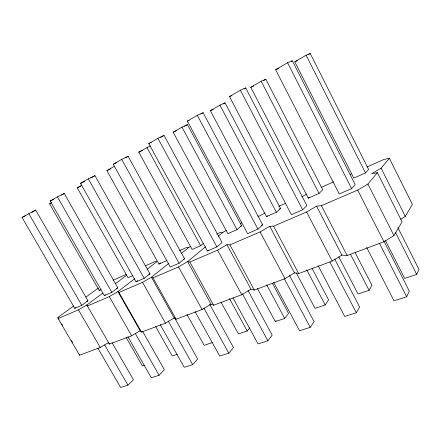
<?xml version="1.0" encoding="UTF-8"?>
<svg xmlns="http://www.w3.org/2000/svg" width="441" height="441" viewBox="0 0 441 441"><rect width="100%" height="100%" fill="white"/><g stroke="black" fill="none" stroke-linecap="round" stroke-linejoin="round"><path stroke-width="0.66" d="M366.614 247.368L393.984 300.812L406.696 296.776L409.265 291.038L384.111 241.503M385.539 240.654L404.7 278.409L416.701 274.407L418.95 269.379L397.931 227.639M318.126 265.686L344.719 316.429L356.345 312.741L359.602 306.991L334.603 258.911M338.749 256.816L358.031 293.982L369.067 290.299L371.939 285.239L355.049 252.445M205.545 246.762L187.618 261.634L211.041 304.163L213.626 305.238L241.784 294.748L250.984 289.197L254.325 290.079L284.985 278.657L294.45 272.907L298.662 273.558L332.183 261.072L341.913 255.124L347.161 255.488L383.951 241.784L393.967 235.615L402.06 221.867L377.364 172.69L371.653 173.743L381.123 168.17L389.353 158.275L412.335 204.409L405.279 216.399L400.632 219.238M273.74 282.472L299.577 330.739L310.243 327.354L314.069 321.627L289.517 275.388M296.148 272.654L315.034 308.331L325.215 304.935L328.606 299.858L312.123 268.514M232.936 297.868L258.051 343.903L267.874 340.788L272.174 335.088L248.002 290.448M257.434 288.48L275.289 321.594L284.71 318.446L288.53 313.38L272.455 283.37M275.289 321.594L276.072 320.579M195.01 311.522L219.728 356.052L228.807 353.175L233.487 347.519L209.679 304.318M220.963 302.024L238.443 333.887L247.186 330.971L249.694 327.939M102.703 293.177L86.827 305.001L87.428 305.982L109.274 296.611L117.885 291.639L118.954 292.46L142.531 282.35L151.384 277.224L152.994 277.863L178.511 266.926L187.618 261.634L189.862 262.059L217.567 250.179L226.933 244.716L229.915 244.887L260.113 231.938L269.749 226.294L273.585 226.161L306.627 211.994L316.55 206.156L321.401 205.66L357.701 190.093L367.915 184.051L377.364 172.69M351.637 188.605L355.198 184.575L292.339 60.803L287.571 62.738L275.631 69.695L339.261 193.952L351.637 188.605L287.571 62.738M365.501 172.922L368.61 169.41L310.266 53.537L306.115 55.224L294.775 61.795L353.792 178.092L365.501 172.922L306.115 55.224M160.188 324.626L184.25 367.298L192.667 364.63L197.667 359.029L174.531 317.724M127.912 336.841L151.313 377.739L159.135 375.263L164.394 369.718L142.553 331.296M302.675 209.778L306.875 205.583L245.703 87.935L240.362 90.24L229.491 96.573L291.385 214.662L302.675 209.778L240.362 90.24M319.058 193.417L322.751 189.735L265.846 79.248L261.171 81.265L250.78 87.285L308.314 198.163L319.058 193.417L261.171 81.265M97.891 348.208L120.652 387.463L127.94 385.147L133.414 379.673L112.223 342.9M308.314 198.163L309.268 197.232M257.93 229.133L262.649 224.816L203.108 112.714L197.314 115.322L187.375 121.11L247.588 233.609L257.93 229.133L197.314 115.322M276.38 212.253L280.548 208.444L225.042 102.863L219.943 105.151L210.39 110.685L266.48 216.625L276.38 212.253L219.943 105.151M266.48 216.625L267.428 215.77M216.884 246.888L222.027 242.478L164.058 135.437L157.9 138.281L148.782 143.595L207.375 251.001L216.884 246.888L157.9 138.281M237.015 229.629L241.58 225.715L187.436 124.627L181.984 127.146L173.175 132.25L227.87 233.664L237.015 229.629L181.984 127.146M207.375 251.001L208.422 250.119M218.196 236.26L222.942 232.324L226.415 230.318M179.09 263.233L184.575 258.762L128.127 156.34L121.683 159.383L113.287 164.273L170.32 267.031L179.09 263.233L121.683 159.383M150.37 145.833L138.777 152.184L192.122 249.441L200.6 245.698L203.533 243.305M168.666 263.498L151.384 277.224L174.206 317.967L176.141 319.207L202.094 309.538L211.041 304.163M181.218 253.525L188.759 247.539L191.014 246.238M144.185 278.332L149.946 273.822L94.953 175.634L88.288 178.837L80.527 183.357L136.065 281.843L144.185 278.332L88.288 178.837M136.065 281.843L137.653 280.614M114.456 166.274L106.887 170.661L158.931 264.087L160.496 262.875M134.852 278.629L117.885 291.639L140.128 330.733L141.506 332.112L165.496 323.17L174.206 317.967M147.14 269.203L156.924 261.7L155.48 261.353L145.425 265.835M111.843 292.322L117.824 287.786L64.237 193.505L57.396 196.835L50.202 201.024L104.308 295.58L111.843 292.322L57.396 196.835M104.308 295.58L105.399 294.759M115.244 283.839L126.666 275.327M81.794 305.321L87.952 300.779L35.704 210.103L22.05 217.424L74.777 308.353L81.794 305.321L28.737 213.532M74.777 308.353L75.813 307.598M51.801 202.579L49.607 203.847L99.197 290.448L100.724 289.329M140.128 330.733L131.65 335.783L109.407 344.068L108.508 342.585L100.25 347.48L79.567 355.187L58.14 318.534L57.947 317.426L73.724 305.96M85.89 297.124L98.332 288.083M350.121 174.68L351.284 174.002M31.824 212.364L35.704 210.103M61.481 195.109L64.237 193.505M90.802 178.054L94.953 175.634M125.906 157.63L128.127 156.34M160.667 137.405L164.058 135.437M200.793 114.065L203.108 112.714M244.005 88.922L245.703 87.935M291.165 61.492L292.339 60.803M301.771 196.934L306.875 193.968M132.928 275.564L128.033 277.725L77.241 187.838L81.938 185.115M184.52 126.313L187.436 124.627M223.267 103.889L225.042 102.863M263.558 80.571L265.846 79.248M308.496 54.563L310.266 53.537M265.091 212.849L259.755 215.947L257.913 216.101M58.14 318.534L78.443 309.836L86.827 305.001L109.407 344.068M22.05 217.424L25.55 215.704M49.607 203.847L50.754 203.284M50.202 201.024L53.642 199.349M77.241 187.838L80.946 186.03M80.527 183.357L84.799 181.301M106.887 170.661L110.487 168.925M113.287 164.273L116.832 162.591M138.777 152.184L142.829 150.26M148.782 143.595L151.274 142.432M173.175 132.25L176.858 130.542M187.375 121.11L189.145 120.31M210.39 110.685L213.273 109.379M113.028 280.289L126.176 274.423M179.437 250.664L186.841 247.362L188.759 247.539M216.724 234.028L220.489 232.352L222.942 232.324M240.422 223.46L241.674 222.903M278.745 206.36L285.663 203.273M321.12 187.458L333.6 181.89M366.923 167.023L383.813 159.493L389.353 158.275M240.373 226.25L241.58 225.715M279.324 208.984L280.548 208.444M99.197 290.448L101.072 289.621M158.931 264.087L166.814 260.609M229.491 96.573L231.916 95.515M250.78 87.285L253.773 85.978M86.789 301.28L87.952 300.779M116.573 288.331L117.824 287.786M148.705 274.363L149.946 273.822M183.335 259.302L184.575 258.762M261.447 225.34L262.649 224.816M275.631 69.695L278.706 68.427M294.775 61.795L297.223 60.781M144.356 365.28L142.421 365.931L126.137 337.497M177.315 354.283L172.255 355.975L155.734 326.737M212.319 342.602L204.183 345.32L186.973 314.427M57.947 317.426L58.984 319.207M61.757 323.953L62.451 325.138M71.464 340.557L72.506 342.337M104.671 344.901L127.94 385.147M78.443 309.836L100.25 347.48M109.274 296.611L131.65 335.783M118.954 292.46L141.506 332.112M135.249 333.374L159.135 375.263M142.531 282.35L165.496 323.17M152.994 277.863L176.141 319.207M168.12 320.943L192.667 364.63M178.511 266.926L202.094 309.538M203.913 308.143L228.807 353.175M189.862 262.059L213.626 305.238M146.93 147.459L200.6 245.698M229.513 298.618L247.186 330.971M242.28 293.656L267.874 340.788M217.567 250.179L241.784 294.748M229.915 244.887L254.325 290.079M226.933 244.716L250.984 289.197M266.656 284.82L284.71 318.446M260.113 231.938L284.985 278.657M284.225 278.503L310.243 327.354M269.749 226.294L294.45 272.907M273.585 226.161L298.662 273.558M306.765 269.92L325.215 304.935M329.879 261.965L356.345 312.741M306.627 211.994L332.183 261.072M321.401 205.66L347.161 255.488M316.55 206.156L341.913 255.124M350.529 254.38L369.067 290.299M379.447 243.245L406.696 296.776M357.701 190.093L383.951 241.784M395.494 232.374L416.701 274.407M367.915 184.051L393.967 235.615M381.123 168.17L405.279 216.399M79.253 354.134L79.567 355.187"/></g></svg>
